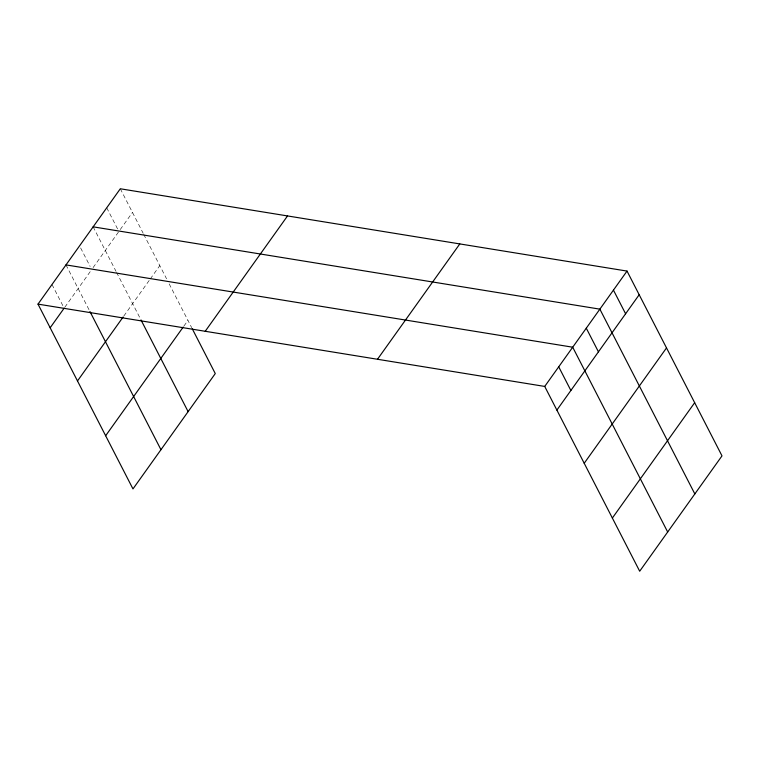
<?xml version="1.0" encoding="UTF-8"?>
<svg xmlns="http://www.w3.org/2000/svg" width="760" height="760" viewBox="0 0 760 760"><rect width="100%" height="100%" fill="white"/><g stroke="black" fill="none" stroke-linecap="round" stroke-linejoin="round"><path stroke-width="0.57" stroke-dasharray="3.8 2.85" d="M64.819 307.24L91.722 269.534M93.081 267.624L118.883 231.468M120.241 229.558L132.468 212.429M123.804 316.046L149.606 279.88M150.29 278.93L159.799 265.61M183.882 326.106L187.948 320.397M120.308 188.774L143.184 233.282M143.716 234.327L166.573 278.797M169.176 283.87L191.7 327.693M106.723 207.803L117.828 229.406M93.147 226.841L116.023 271.349M116.555 272.394L140.457 318.896M80.627 247.931L90.136 266.447M65.987 264.898L89.395 310.46M51.993 284.515L63.621 307.144"/><path stroke-width="1.14" d="M38 304.123L120.308 188.774L627.028 271.082L722 455.876L639.692 571.225L544.721 386.431L38 304.123L132.971 488.917L215.28 373.568L192.242 328.738M50.16 327.778L64.153 308.17M77.491 380.959L123.13 316.996M105.649 435.746L183.198 327.056M205.219 331.284L287.527 215.935M377.501 359.262L459.809 243.922M544.721 386.431L627.028 271.082M556.88 410.087L639.188 294.738M584.212 463.267L666.51 347.918M612.361 518.054L694.668 402.705M93.147 226.841L599.868 309.149L694.839 493.943M65.987 264.898L572.707 347.206L667.679 532.01M613.443 290.111L625.603 313.776M586.283 328.177L598.443 351.842M558.714 366.814L570.874 390.478M140.98 319.903L188.119 411.635M89.936 311.505L160.958 449.702"/></g></svg>
